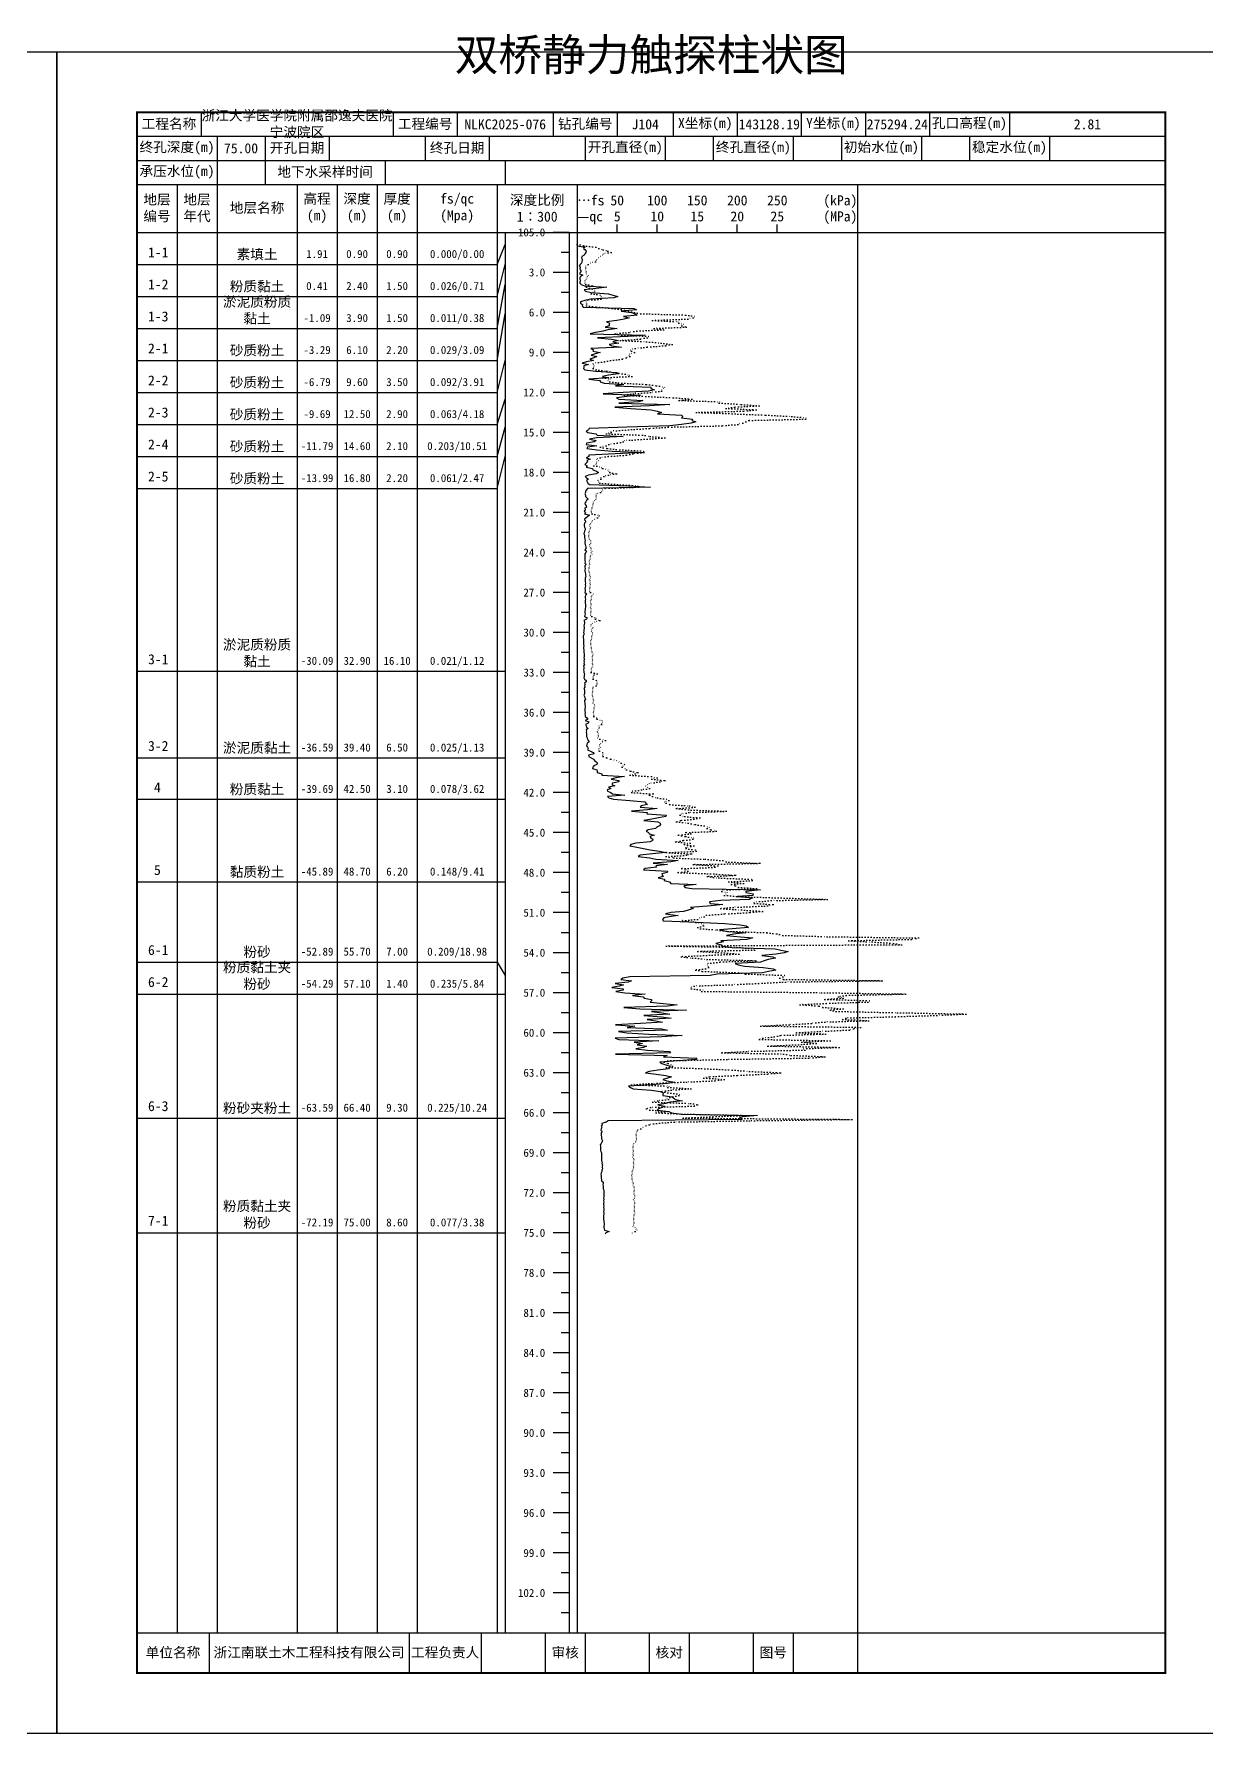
# Model space of a CAD drawing. Extents: x 297 to 65340, y 0 to 425.
# Drawn here: x 30882.3 to 31175.1, y 0 to 424.6 of the extents above; entities that cross this region are included whole.
import ezdxf
from ezdxf.enums import TextEntityAlignment as Align

# ---------------------------------------------------------------- set-up
doc = ezdxf.new("R2010")
doc.units = 0
doc.linetypes.add('DOT', pattern=[6.35, 0, -6.35])
doc.layers.add('FRAME', color=7, linetype='CONTINUOUS')
doc.layers.add('STRATUM', color=7, linetype='CONTINUOUS')
doc.styles.add('ST', font='')
doc.styles.get('ST').set_extended_font_data('SimSun')

msp = doc.modelspace()

# ---------------------------------------------------------------- linework, layer by layer
at = {"layer": 'FRAME', "color": 245, "linetype": 'Continuous'}
for points in [[(30591, 0), (30888, 0), (30888, 420), (30591, 420)], [(30888, 0), (31185, 0), (31185, 420), (30888, 420)]]:
    msp.add_lwpolyline(points, close=True, dxfattribs=at)
at = {"layer": 'FRAME', "linetype": 'Continuous', "const_width": 0.5}
msp.add_lwpolyline([(30908, 15), (31165, 15), (31165, 405), (30908, 405)], close=True, dxfattribs=at)
at = {"layer": 'FRAME', "color": 0, "linetype": 'Continuous'}
for points in [[(30924, 405), (30924, 399)], [(30972, 405), (30972, 399)], [(30988, 405), (30988, 399)], [(31012, 405), (31012, 399)], [(31028, 405), (31028, 399)], [(31042, 405), (31042, 399)], [(31058, 405), (31058, 399)], [(31074, 405), (31074, 399)], [(31090, 405), (31090, 399)], [(31106, 405), (31106, 399)], [(31126, 405), (31126, 399)], [(31165, 405), (31165, 399)], [(30908, 399), (31165, 399)], [(30928, 399), (30928, 393)], [(30940, 399), (30940, 393)], [(30956, 399), (30956, 393)], [(30980, 399), (30980, 393)], [(30996, 399), (30996, 393)], [(31020, 399), (31020, 393)], [(31040, 399), (31040, 393)], [(31052, 399), (31052, 393)], [(31072, 399), (31072, 393)], [(31084, 399), (31084, 393)], [(31104, 399), (31104, 393)], [(31116, 399), (31116, 393)], [(31136, 399), (31136, 393)], [(31165, 399), (31165, 393)], [(30908, 393), (31165, 393)], [(30928, 393), (30928, 387)], [(30940, 393), (30940, 387)], [(30970, 393), (30970, 387)], [(31000, 393), (31000, 387)], [(30908, 387), (31165, 387)], [(30918, 387), (30918, 25)], [(30928, 387), (30928, 25)], [(30948, 387), (30948, 25)], [(30958, 387), (30958, 25)], [(30968, 387), (30968, 25)], [(30978, 387), (30978, 25)], [(30998, 387), (30998, 25)], [(31018, 387), (31018, 25)], [(31088, 387), (31088, 25)], [(30908, 375), (31165, 375)], [(31000, 375), (31000, 25)], [(31016, 375), (31016, 25)], [(31028, 375), (31028, 377)], [(31038, 375), (31038, 377)], [(31048, 375), (31048, 377)], [(31058, 375), (31058, 377)], [(31068, 375), (31068, 377)], [(30908, 25), (31165, 25)], [(30926, 25), (30926, 15)], [(30976, 25), (30976, 15)], [(30994, 25), (30994, 15)], [(31010, 25), (31010, 15)], [(31020, 25), (31020, 15)], [(31036, 25), (31036, 15)], [(31046, 25), (31046, 15)], [(31062, 25), (31062, 15)], [(31072, 25), (31072, 15)], [(31088, 25), (31088, 15)]]:
    msp.add_lwpolyline(points, dxfattribs=at)
at = {"layer": 'STRATUM', "linetype": 'Continuous'}
for points in [[(31016, 375), (31012, 375)], [(31018, 374.33), (31018, 374), (31018, 373.67), (31018, 373.33), (31018, 373), (31018, 372.67), (31018, 372.33), (31018, 372), (31018, 371.67), (31020, 371.33), (31019.6, 371), (31020, 370.67), (31020.22, 370.33), (31020.12, 370), (31019.9, 369.67), (31019.7, 369.33), (31019.16, 369), (31019.08, 368.67), (31019.24, 368.33), (31019.2, 368), (31019.16, 367.67), (31019.1, 367.33), (31018.74, 367), (31018.5, 366.67), (31018.76, 366.33), (31018.66, 366), (31018.72, 365.67), (31018.98, 365.33), (31018.7, 365), (31018.6, 364.67), (31019.38, 364.33), (31018.82, 364), (31018.68, 363.67), (31018.64, 363.33), (31018.8, 363), (31018.62, 362.67), (31018.64, 362.33), (31019.02, 362), (31019.86, 361.67), (31025.4, 361.33), (31022.7, 361), (31019.72, 360.67), (31020.04, 360.33), (31021.46, 360), (31025.78, 359.67), (31026.88, 359.33), (31028.18, 359), (31027.16, 358.67), (31021.3, 358.33), (31019.88, 358), (31018.86, 357.67), (31018.8, 357.33), (31019.32, 357), (31019.26, 356.67), (31019.5, 356.33), (31032.12, 356), (31032.78, 355.67), (31028.98, 355.33), (31031.6, 355), (31032.44, 354.67), (31033.02, 354.33), (31029.54, 354), (31031.1, 353.67), (31029.74, 353.33), (31027.94, 353), (31025.28, 352.67), (31026.08, 352.33), (31025.96, 352), (31025.98, 351.67), (31025, 351.33), (31027.98, 351), (31025.62, 350.67), (31024.5, 350.33), (31022.58, 350), (31021.22, 349.67), (31035, 349.33), (31030.62, 349), (31023.08, 348.67), (31026.62, 348.33), (31028.34, 348), (31026.88, 347.67), (31028.42, 347.33), (31026, 347), (31026.64, 346.67), (31029.06, 346.33), (31021.38, 346), (31022.08, 345.67), (31021.92, 345.33), (31023.76, 345), (31022.52, 344.67), (31021.48, 344.33), (31022.92, 344), (31022.12, 343.67), (31021.16, 343.33), (31022.04, 343), (31020.3, 342.67), (31019.2, 342.33), (31020.82, 342), (31019.64, 341.67), (31019.68, 341.33), (31019.56, 341), (31019.88, 340.67), (31022.64, 340.33), (31027.94, 340), (31028.34, 339.67), (31025.82, 339.33), (31024.28, 339), (31025.84, 338.67), (31020.94, 338.33), (31023.74, 338), (31023.74, 337.67), (31024.72, 337.33), (31029.62, 337), (31027.58, 336.67), (31036.36, 336.33), (31036.38, 336), (31037.34, 335.67), (31035.8, 335.33), (31029.52, 335), (31024.52, 334.67), (31033.78, 334.33), (31030.4, 334), (31027.82, 333.67), (31028.4, 333.33), (31034.4, 333), (31033.4, 332.67), (31028.4, 332.33), (31041.16, 332), (31036.1, 331.67), (31027.38, 331.33), (31031.38, 331), (31036.52, 330.67), (31037.98, 330.33), (31039.02, 330), (31038.06, 329.67), (31044.08, 329.33), (31044.42, 329), (31044.06, 328.67), (31046.82, 328.33), (31046.62, 328), (31047.66, 327.67), (31046.48, 327.33), (31044.02, 327), (31041.12, 326.67), (31030.44, 326.33), (31020.96, 326), (31020.84, 325.67), (31020.26, 325.33), (31020.68, 325), (31022.62, 324.67), (31022.96, 324.33), (31029.46, 324), (31022.78, 323.67), (31021.04, 323.33), (31022.72, 323), (31022.24, 322.67), (31020.28, 322.33), (31020.2, 322), (31022.9, 321.67), (31020.6, 321.33), (31020.44, 321), (31022.88, 320.67), (31026.72, 320.33), (31034.82, 320), (31027.52, 319.67), (31020.9, 319.33), (31020.9, 319), (31020.22, 318.67), (31021.26, 318.33), (31020.4, 318), (31020.56, 317.67), (31020.26, 317.33), (31019.94, 317), (31020.46, 316.67), (31020.22, 316.33), (31021.82, 316), (31021.94, 315.67), (31022.78, 315.33), (31023.36, 315), (31022.76, 314.67), (31020.86, 314.33), (31019.96, 314), (31020.36, 313.67), (31020.78, 313.33), (31020.34, 313), (31020.5, 312.67), (31020.64, 312.33), (31021.04, 312), (31030.8, 311.67), (31036.32, 311.33), (31020.54, 311), (31020.28, 310.67), (31020.06, 310.33), (31020.1, 310), (31019.94, 309.67), (31020.04, 309.33), (31020.08, 309), (31020.4, 308.67), (31020.72, 308.33), (31020.32, 308), (31020.12, 307.67), (31019.94, 307.33), (31020.02, 307), (31020.24, 306.67), (31020.28, 306.33), (31019.88, 306), (31020, 305.67), (31019.76, 305.33), (31020.08, 305), (31019.86, 304.67), (31021.06, 304.33), (31020.66, 304), (31020.2, 303.67), (31019.78, 303.33), (31019.94, 303), (31020.16, 302.67), (31019.8, 302.33), (31019.72, 302), (31019.76, 301.67), (31019.84, 301.33), (31020.02, 301), (31019.98, 300.67), (31019.82, 300.33), (31019.76, 300), (31019.68, 299.67), (31019.82, 299.33), (31019.86, 299), (31019.86, 298.67), (31019.94, 298.33), (31020.02, 298), (31019.9, 297.67), (31019.9, 297.33), (31019.98, 297), (31020.04, 296.67), (31020.12, 296.33), (31020.12, 296), (31019.94, 295.67), (31020.34, 295.33), (31020.12, 295), (31019.92, 294.67), (31019.94, 294.33), (31019.94, 294), (31019.94, 293.67), (31019.94, 293.33), (31019.92, 293), (31019.98, 292.67), (31019.9, 292.33), (31020.2, 292), (31019.94, 291.67), (31019.88, 291.33), (31019.98, 291), (31019.94, 290.67), (31019.92, 290.33), (31020.02, 290), (31020.04, 289.67), (31020.1, 289.33), (31020.14, 289), (31020.02, 288.67), (31019.96, 288.33), (31020, 288), (31019.96, 287.67), (31020.04, 287.33), (31020.02, 287), (31020.1, 286.67), (31020, 286.33), (31019.94, 286), (31020.02, 285.67), (31019.96, 285.33), (31019.94, 285), (31020.42, 284.67), (31020.08, 284.33), (31020.02, 284), (31020.02, 283.67), (31020.06, 283.33), (31020.02, 283), (31019.98, 282.67), (31019.96, 282.33), (31020.08, 282), (31020.06, 281.67), (31020.04, 281.33), (31020.02, 281), (31019.96, 280.67), (31019.92, 280.33), (31019.94, 280), (31019.96, 279.67), (31019.9, 279.33), (31019.84, 279), (31020.48, 278.67), (31020.34, 278.33), (31019.62, 278), (31019.8, 277.67), (31019.82, 277.33), (31019.72, 277), (31019.66, 276.67), (31019.72, 276.33), (31019.76, 276), (31019.62, 275.67), (31019.62, 275.33), (31019.58, 275), (31019.72, 274.67), (31019.6, 274.33), (31019.48, 274), (31019.52, 273.67), (31019.58, 273.33), (31019.56, 273), (31019.54, 272.67), (31019.54, 272.33), (31019.56, 272), (31019.62, 271.67), (31019.54, 271.33), (31019.56, 271), (31019.62, 270.67), (31019.68, 270.33), (31019.68, 270), (31019.76, 269.67), (31019.74, 269.33), (31019.7, 269), (31019.68, 268.67), (31019.78, 268.33), (31019.64, 268), (31019.74, 267.67), (31019.64, 267.33), (31019.78, 267), (31019.6, 266.67), (31019.64, 266.33), (31019.68, 266), (31019.54, 265.67), (31019.62, 265.33), (31019.64, 265), (31019.84, 264.67), (31019.76, 264.33), (31019.7, 264), (31019.62, 263.67), (31019.84, 263.33), (31020.22, 263), (31020.24, 262.67), (31019.8, 262.33), (31020, 262), (31019.86, 261.67), (31019.88, 261.33), (31019.64, 261), (31019.8, 260.67), (31019.78, 260.33), (31019.78, 260), (31019.8, 259.67), (31019.68, 259.33), (31019.8, 259), (31019.92, 258.67), (31020.06, 258.33), (31019.82, 258), (31019.84, 257.67), (31019.9, 257.33), (31019.94, 257), (31020, 256.67), (31019.96, 256.33), (31019.92, 256), (31019.92, 255.67), (31019.94, 255.33), (31020, 255), (31019.92, 254.67), (31019.98, 254.33), (31020, 254), (31020.4, 253.67), (31020.66, 253.33), (31020, 253), (31020.9, 252.67), (31020.72, 252.33), (31020.1, 252), (31020.26, 251.67), (31020.3, 251.33), (31020.72, 251), (31020.24, 250.67), (31020.36, 250.33), (31020.26, 250), (31020.28, 249.67), (31020.34, 249.33), (31020.34, 249), (31020.46, 248.67), (31020.6, 248.33), (31020.72, 248), (31020.98, 247.67), (31020.5, 247.33), (31020.42, 247), (31020.34, 246.67), (31020.58, 246.33), (31020.74, 246), (31020.6, 245.67), (31021.32, 245.33), (31022, 245), (31022.24, 244.67), (31020.8, 244.33), (31020.9, 244), (31021.48, 243.67), (31022.06, 243.33), (31022.36, 243), (31022.76, 242.67), (31023.04, 242.33), (31022.88, 242), (31022.12, 241.67), (31021.92, 241.33), (31021.8, 241), (31022.88, 240.67), (31022.96, 240.33), (31023.02, 240), (31024.16, 239.67), (31024.14, 239.33), (31029.78, 239), (31027.64, 238.67), (31026.48, 238.33), (31028.4, 238), (31028.4, 237.67), (31026.8, 237.33), (31026.66, 237), (31027.4, 236.67), (31025.82, 236.33), (31026.4, 236), (31025.46, 235.67), (31025.56, 235.33), (31026.42, 235), (31026.78, 234.67), (31029.88, 234.33), (31025.6, 234), (31025.88, 233.67), (31027.1, 233.33), (31031.16, 233), (31034.9, 232.67), (31035.12, 232.33), (31035.6, 232), (31033.94, 231.67), (31033.74, 231.33), (31037.98, 231), (31035.56, 230.67), (31031.58, 230.33), (31035.52, 230), (31035.36, 229.67), (31040.24, 229.33), (31040.14, 229), (31038.28, 228.67), (31036.62, 228.33), (31034.62, 228), (31038.12, 227.67), (31038.72, 227.33), (31038.8, 227), (31038.58, 226.67), (31037.92, 226.33), (31037.54, 226), (31035.76, 225.67), (31035.26, 225.33), (31035.82, 225), (31035.94, 224.67), (31037.2, 224.33), (31036.16, 224), (31036.4, 223.67), (31036.9, 223.33), (31036.8, 223), (31036.2, 222.67), (31032.64, 222.33), (31031.38, 222), (31031.14, 221.67), (31032.88, 221.33), (31034.54, 221), (31036.2, 220.67), (31038.58, 220.33), (31040.16, 220), (31036.78, 219.67), (31033.76, 219.33), (31033.2, 219), (31036.18, 218.67), (31037.64, 218.33), (31043.24, 218), (31041.4, 217.67), (31036.96, 217.33), (31040.58, 217), (31037.62, 216.67), (31037.84, 216.33), (31034.98, 216), (31034.6, 215.67), (31040.58, 215.33), (31040.44, 215), (31039.16, 214.67), (31039.24, 214.33), (31039.48, 214), (31038.22, 213.67), (31039.82, 213.33), (31039.76, 213), (31041.08, 212.67), (31041.4, 212.33), (31047.76, 212), (31044.62, 211.67), (31044.96, 211.33), (31046.6, 211), (31063.78, 210.67), (31060.14, 210.33), (31060.12, 210), (31061.94, 209.67), (31061.86, 209.33), (31058.04, 209), (31061.78, 208.67), (31061, 208.33), (31053.9, 208), (31051.04, 207.67), (31051.22, 207.33), (31054.38, 207), (31051.48, 206.67), (31046.3, 206.33), (31046.98, 206), (31046.04, 205.67), (31044.54, 205.33), (31041.5, 205), (31040.1, 204.67), (31043.24, 204.33), (31040.98, 204), (31039.64, 203.67), (31039.28, 203.33), (31039.48, 203), (31045.88, 202.67), (31054.88, 202.33), (31058.76, 202), (31060.24, 201.67), (31060.76, 201.33), (31056.76, 201), (31053.52, 200.67), (31055.8, 200.33), (31060.12, 200), (31057.64, 199.67), (31055.32, 199.33), (31058.8, 199), (31061.9, 198.67), (31060.34, 198.33), (31053.92, 198), (31054.58, 197.67), (31052.6, 197.33), (31054.04, 197), (31054.4, 196.67), (31056.72, 196.33), (31067.5, 196), (31068.84, 195.67), (31070.68, 195.33), (31069.68, 195), (31067.7, 194.67), (31064.12, 194.33), (31066.88, 194), (31067.56, 193.67), (31065.72, 193.33), (31064.7, 193), (31063.76, 192.67), (31057.5, 192.33), (31058.2, 192), (31059.82, 191.67), (31064.5, 191.33), (31066.98, 191), (31067.64, 190.67), (31065.78, 190.33), (31064.32, 190), (31052.96, 189.67), (31051.22, 189.33), (31031.12, 189), (31029.42, 188.67), (31028.88, 188.33), (31031.54, 188), (31030.7, 187.67), (31027.52, 187.33), (31029.58, 187), (31028.5, 186.67), (31026.66, 186.33), (31029.5, 186), (31029.48, 185.67), (31027.64, 185.33), (31029.88, 185), (31034.96, 184.67), (31031.84, 184.33), (31034.46, 184), (31034.74, 183.67), (31036.58, 183.33), (31036.58, 183), (31036.22, 182.67), (31039.44, 182.33), (31043, 182), (31040.58, 181.67), (31029.66, 181.33), (31033.68, 181), (31045.34, 180.67), (31036.6, 180.33), (31039.16, 180), (31041.18, 179.67), (31034.66, 179.33), (31039.04, 179), (31041.46, 178.67), (31035.48, 178.33), (31037.66, 178), (31039.34, 177.67), (31033.8, 177.33), (31027.56, 177), (31032.36, 176.67), (31030.48, 176.33), (31039.14, 176), (31040.6, 175.67), (31028.34, 175.33), (31030.36, 175), (31035.86, 174.67), (31044.2, 174.33), (31039.16, 174), (31027.46, 173.67), (31028.36, 173.33), (31038.4, 173), (31032.22, 172.67), (31034.32, 172.33), (31032.96, 172), (31035.34, 171.67), (31034.54, 171.33), (31032.68, 171), (31035.54, 170.67), (31041.08, 170.33), (31041.3, 170), (31027.6, 169.67), (31040.5, 169.33), (31039.58, 169), (31047.88, 168.67), (31047.66, 168.33), (31043.2, 168), (31038.66, 167.67), (31039.16, 167.33), (31040.14, 167), (31041.2, 166.67), (31041.06, 166.33), (31040.8, 166), (31038.12, 165.67), (31035.98, 165.33), (31035.04, 165), (31037.7, 164.67), (31040.16, 164.33), (31041.58, 164), (31040.54, 163.67), (31039.36, 163.33), (31040.4, 163), (31042.32, 162.67), (31040.6, 162.33), (31036.54, 162), (31030.78, 161.67), (31031.28, 161.33), (31032.02, 161), (31036.46, 160.67), (31038.72, 160.33), (31039.56, 160), (31039.4, 159.67), (31039.4, 159.33), (31041.74, 159), (31042.14, 158.67), (31042.44, 158.33), (31044.34, 158), (31041.22, 157.67), (31040.12, 157.33), (31038.16, 157), (31039.82, 156.67), (31039.26, 156.33), (31038.28, 156), (31038, 155.67), (31040.86, 155.33), (31041.58, 155), (31044.06, 154.67), (31063.04, 154.33), (31059.34, 154), (31058.44, 153.67), (31059.22, 153.33), (31025.74, 153), (31025.2, 152.67), (31024.12, 152.33), (31024.24, 152), (31023.96, 151.67), (31024.12, 151.33), (31024.02, 151), (31023.88, 150.67), (31024.2, 150.33), (31024.02, 150), (31023.96, 149.67), (31023.96, 149.33), (31024.06, 149), (31024.1, 148.67), (31024.12, 148.33), (31024.28, 148), (31024.12, 147.67), (31024.02, 147.33), (31023.74, 147), (31023.78, 146.67), (31023.78, 146.33), (31023.78, 146), (31023.78, 145.67), (31023.88, 145.33), (31024.1, 145), (31024.08, 144.67), (31024.06, 144.33), (31024.06, 144), (31024.1, 143.67), (31024.06, 143.33), (31024.06, 143), (31024.22, 142.67), (31024.16, 142.33), (31024.36, 142), (31024.22, 141.67), (31024.26, 141.33), (31024.32, 141), (31024.12, 140.67), (31024.14, 140.33), (31023.96, 140), (31023.94, 139.67), (31023.98, 139.33), (31023.96, 139), (31024.02, 138.67), (31024.04, 138.33), (31024.1, 138), (31024.46, 137.67), (31024.46, 137.33), (31024.44, 137), (31024.48, 136.67), (31024.48, 136.33), (31024.5, 136), (31024.62, 135.67), (31024.66, 135.33), (31024.66, 135), (31024.64, 134.67), (31024.62, 134.33), (31024.66, 134), (31024.6, 133.67), (31024.64, 133.33), (31024.58, 133), (31024.66, 132.67), (31024.6, 132.33), (31024.58, 132), (31024.62, 131.67), (31024.58, 131.33), (31024.62, 131), (31024.64, 130.67), (31024.6, 130.33), (31024.64, 130), (31024.66, 129.67), (31024.56, 129.33), (31024.54, 129), (31024.56, 128.67), (31024.58, 128.33), (31024.62, 128), (31024.66, 127.67), (31024.7, 127.33), (31024.7, 127), (31024.68, 126.67), (31024.64, 126.33), (31024.7, 126), (31024.8, 125.67), (31026, 125.33), (31025.12, 125), (31025, 124.67)], [(30998, 367), (31000, 372)], [(31016, 370), (31014, 370)], [(30908, 367), (30918, 367)], [(30918, 367), (30928, 367)], [(30928, 367), (30948, 367)], [(30948, 367), (30958, 367)], [(30958, 367), (30968, 367)], [(30968, 367), (30978, 367)], [(30978, 367), (30998, 367)], [(30998, 359), (31000, 367)], [(30998, 351), (31000, 362)], [(31016, 365), (31012, 365)], [(30908, 359), (30918, 359)], [(30918, 359), (30928, 359)], [(30928, 359), (30948, 359)], [(30948, 359), (30958, 359)], [(30958, 359), (30968, 359)], [(30968, 359), (30978, 359)], [(30978, 359), (30998, 359)], [(31016, 360), (31014, 360)], [(30998, 343), (31000, 354.67)], [(31016, 355), (31012, 355)], [(30908, 351), (30918, 351)], [(30918, 351), (30928, 351)], [(30928, 351), (30948, 351)], [(30948, 351), (30958, 351)], [(30958, 351), (30968, 351)], [(30968, 351), (30978, 351)], [(30978, 351), (30998, 351)], [(31016, 350), (31014, 350)], [(31016, 345), (31012, 345)], [(30908, 343), (30918, 343)], [(30918, 343), (30928, 343)], [(30928, 343), (30948, 343)], [(30948, 343), (30958, 343)], [(30958, 343), (30968, 343)], [(30968, 343), (30978, 343)], [(30978, 343), (30998, 343)], [(30998, 335), (31000, 343)], [(31016, 340), (31014, 340)], [(30908, 335), (30918, 335)], [(30918, 335), (30928, 335)], [(30928, 335), (30948, 335)], [(30948, 335), (30958, 335)], [(30958, 335), (30968, 335)], [(30968, 335), (30978, 335)], [(30978, 335), (30998, 335)], [(30998, 327), (31000, 333.33)], [(31016, 335), (31012, 335)], [(30908, 327), (30918, 327)], [(30918, 327), (30928, 327)], [(30928, 327), (30948, 327)], [(30948, 327), (30958, 327)], [(30958, 327), (30968, 327)], [(30968, 327), (30978, 327)], [(30978, 327), (30998, 327)], [(31016, 330), (31014, 330)], [(30998, 319), (31000, 326.33)], [(31016, 325), (31012, 325)], [(30908, 319), (30918, 319)], [(30918, 319), (30928, 319)], [(30928, 319), (30948, 319)], [(30948, 319), (30958, 319)], [(30958, 319), (30968, 319)], [(30968, 319), (30978, 319)], [(30978, 319), (30998, 319)], [(30998, 311), (31000, 319)], [(31016, 320), (31014, 320)], [(31016, 315), (31012, 315)], [(30908, 311), (30918, 311)], [(30918, 311), (30928, 311)], [(30928, 311), (30948, 311)], [(30948, 311), (30958, 311)], [(30958, 311), (30968, 311)], [(30968, 311), (30978, 311)], [(30978, 311), (30998, 311)], [(31016, 310), (31014, 310)], [(31016, 305), (31012, 305)], [(31016, 300), (31014, 300)], [(31016, 295), (31012, 295)], [(31016, 290), (31014, 290)], [(31016, 285), (31012, 285)], [(31016, 280), (31014, 280)], [(31016, 275), (31012, 275)], [(31016, 270), (31014, 270)], [(30908, 265.33), (30918, 265.33)], [(30918, 265.33), (30928, 265.33)], [(30928, 265.33), (30948, 265.33)], [(30948, 265.33), (30958, 265.33)], [(30958, 265.33), (30968, 265.33)], [(30968, 265.33), (30978, 265.33)], [(30978, 265.33), (30998, 265.33)], [(30998, 265.33), (31000, 265.33)], [(31016, 265), (31012, 265)], [(31016, 260), (31014, 260)], [(31016, 255), (31012, 255)], [(31016, 250), (31014, 250)], [(30908, 243.67), (30918, 243.67)], [(30918, 243.67), (30928, 243.67)], [(30928, 243.67), (30948, 243.67)], [(30948, 243.67), (30958, 243.67)], [(30958, 243.67), (30968, 243.67)], [(30968, 243.67), (30978, 243.67)], [(30978, 243.67), (30998, 243.67)], [(30998, 243.67), (31000, 243.67)], [(31016, 245), (31012, 245)], [(31016, 240), (31014, 240)], [(31016, 235), (31012, 235)], [(30908, 233.33), (30918, 233.33)], [(30918, 233.33), (30928, 233.33)], [(30928, 233.33), (30948, 233.33)], [(30948, 233.33), (30958, 233.33)], [(30958, 233.33), (30968, 233.33)], [(30968, 233.33), (30978, 233.33)], [(30978, 233.33), (30998, 233.33)], [(30998, 233.33), (31000, 233.33)], [(31016, 230), (31014, 230)], [(31016, 225), (31012, 225)], [(31016, 220), (31014, 220)], [(30908, 212.67), (30918, 212.67)], [(30918, 212.67), (30928, 212.67)], [(30928, 212.67), (30948, 212.67)], [(30948, 212.67), (30958, 212.67)], [(30958, 212.67), (30968, 212.67)], [(30968, 212.67), (30978, 212.67)], [(30978, 212.67), (30998, 212.67)], [(30998, 212.67), (31000, 212.67)], [(31016, 215), (31012, 215)], [(31016, 210), (31014, 210)], [(31016, 205), (31012, 205)], [(31016, 200), (31014, 200)], [(30908, 192.67), (30918, 192.67)], [(30918, 192.67), (30928, 192.67)], [(30928, 192.67), (30948, 192.67)], [(30948, 192.67), (30958, 192.67)], [(30958, 192.67), (30968, 192.67)], [(30968, 192.67), (30978, 192.67)], [(30978, 192.67), (30998, 192.67)], [(30998, 192.67), (31000, 189.33)], [(31016, 195), (31012, 195)], [(31016, 190), (31014, 190)], [(30908, 184.67), (30918, 184.67)], [(30918, 184.67), (30928, 184.67)], [(30928, 184.67), (30948, 184.67)], [(30948, 184.67), (30958, 184.67)], [(30958, 184.67), (30968, 184.67)], [(30968, 184.67), (30978, 184.67)], [(30978, 184.67), (30998, 184.67)], [(30998, 184.67), (31000, 184.67)], [(31016, 185), (31012, 185)], [(31016, 180), (31014, 180)], [(31016, 175), (31012, 175)], [(31016, 170), (31014, 170)], [(31016, 165), (31012, 165)], [(31016, 160), (31014, 160)], [(30908, 153.67), (30918, 153.67)], [(30918, 153.67), (30928, 153.67)], [(30928, 153.67), (30948, 153.67)], [(30948, 153.67), (30958, 153.67)], [(30958, 153.67), (30968, 153.67)], [(30968, 153.67), (30978, 153.67)], [(30978, 153.67), (30998, 153.67)], [(30998, 153.67), (31000, 153.67)], [(31016, 155), (31012, 155)], [(31016, 150), (31014, 150)], [(31016, 145), (31012, 145)], [(31016, 140), (31014, 140)], [(31016, 135), (31012, 135)], [(31016, 130), (31014, 130)], [(30908, 125), (30918, 125)], [(30918, 125), (30928, 125)], [(30928, 125), (30948, 125)], [(30948, 125), (30958, 125)], [(30958, 125), (30968, 125)], [(30968, 125), (30978, 125)], [(30978, 125), (30998, 125)], [(30998, 125), (31000, 125)], [(31016, 125), (31012, 125)], [(31016, 120), (31014, 120)], [(31016, 115), (31012, 115)], [(31016, 110), (31014, 110)], [(31016, 105), (31012, 105)], [(31016, 100), (31014, 100)], [(31016, 95), (31012, 95)], [(31016, 90), (31014, 90)], [(31016, 85), (31012, 85)], [(31016, 80), (31014, 80)], [(31016, 75), (31012, 75)], [(31016, 70), (31014, 70)], [(31016, 65), (31012, 65)], [(31016, 60), (31014, 60)], [(31016, 55), (31012, 55)], [(31016, 50), (31014, 50)], [(31016, 45), (31012, 45)], [(31016, 40), (31014, 40)], [(31016, 35), (31012, 35)], [(31016, 30), (31014, 30)]]:
    msp.add_lwpolyline(points, dxfattribs=at)
at = {"layer": 'STRATUM', "linetype": 'DOT', "ltscale": 0.1}
msp.add_lwpolyline([(31018, 374.33), (31018, 374), (31018, 373.67), (31018, 373.33), (31018, 373), (31018, 372.67), (31018, 372.33), (31018, 372), (31019.62, 371.67), (31022.64, 371.33), (31023.38, 371), (31024.48, 370.67), (31025.68, 370.33), (31026.46, 370), (31024.58, 369.67), (31024.28, 369.33), (31023.8, 369), (31023.36, 368.67), (31022.84, 368.33), (31022.68, 368), (31022.6, 367.67), (31021.36, 367.33), (31020.76, 367), (31020.1, 366.67), (31020.1, 366.33), (31020.04, 366), (31020.06, 365.67), (31020.22, 365.33), (31020.18, 365), (31020.3, 364.67), (31020.76, 364.33), (31020.52, 364), (31020.42, 363.67), (31020.26, 363.33), (31019.94, 363), (31019.9, 362.67), (31019.9, 362.33), (31020.14, 362), (31021.8, 361.67), (31020.32, 361.33), (31020.98, 361), (31022.32, 360.67), (31022.36, 360.33), (31021.98, 360), (31021.48, 359.67), (31023.76, 359.33), (31024.02, 359), (31023.92, 358.67), (31023.88, 358.33), (31020.68, 358), (31020.2, 357.67), (31020.28, 357.33), (31020.28, 357), (31020.34, 356.67), (31022.86, 356.33), (31026.78, 356), (31029.76, 355.67), (31030.1, 355.33), (31032.3, 355), (31033.9, 354.67), (31045.14, 354.33), (31047.38, 354), (31046.96, 353.67), (31045.64, 353.33), (31036.84, 353), (31043.12, 352.67), (31043.36, 352.33), (31044.62, 352), (31044.16, 351.67), (31045.26, 351.33), (31037.24, 351), (31039.6, 350.67), (31032.86, 350.33), (31030.92, 350), (31027.52, 349.67), (31029.16, 349.33), (31035.92, 349), (31035.44, 348.67), (31033.74, 348.33), (31028.78, 348), (31035.34, 347.67), (31038.94, 347.33), (31041.72, 347), (31040.04, 346.67), (31035.4, 346.33), (31032.52, 346), (31031.3, 345.67), (31031.56, 345.33), (31032.28, 345), (31031.16, 344.67), (31030.9, 344.33), (31031.18, 344), (31030.2, 343.67), (31029.24, 343.33), (31026.3, 343), (31024.78, 342.67), (31021.9, 342.33), (31022.02, 342), (31022.12, 341.67), (31022.12, 341.33), (31021.98, 341), (31022.7, 340.67), (31025.44, 340.33), (31026.98, 340), (31029.22, 339.67), (31031.08, 339.33), (31031.62, 339), (31024.36, 338.67), (31026.24, 338.33), (31025.62, 338), (31026.16, 337.67), (31029.14, 337.33), (31035.34, 337), (31037.84, 336.67), (31039.86, 336.33), (31039.6, 336), (31039.1, 335.67), (31039.1, 335.33), (31036.28, 335), (31032.1, 334.67), (31029.84, 334.33), (31035.18, 334), (31042.06, 333.67), (31046.64, 333.33), (31043.48, 333), (31053.56, 332.67), (31053.5, 332.33), (31059.08, 332), (31063.44, 331.67), (31057.28, 331.33), (31055.18, 331), (31062.72, 330.67), (31059.46, 330.33), (31047.78, 330), (31056.7, 329.67), (31065.14, 329.33), (31071.6, 329), (31075.1, 328.67), (31075.06, 328.33), (31060.9, 328), (31060.12, 327.67), (31059.36, 327.33), (31058.12, 327), (31054.14, 326.67), (31040.72, 326.33), (31035.94, 326), (31030.78, 325.67), (31026.4, 325.33), (31026.52, 325), (31025.3, 324.67), (31034.28, 324.33), (31036.2, 324), (31039.86, 323.67), (31035.44, 323.33), (31029.84, 323), (31029.52, 322.67), (31027.96, 322.33), (31025.94, 322), (31025.22, 321.67), (31023.8, 321.33), (31025.58, 321), (31028.64, 320.67), (31034.54, 320.33), (31034.6, 320), (31031.9, 319.67), (31030.24, 319.33), (31025.7, 319), (31023.74, 318.67), (31022.8, 318.33), (31023.38, 318), (31022.84, 317.67), (31022.78, 317.33), (31022.74, 317), (31022.14, 316.67), (31024.1, 316.33), (31024.36, 316), (31025.64, 315.67), (31025.92, 315.33), (31026.12, 315), (31027.8, 314.67), (31025.82, 314.33), (31024.64, 314), (31023.94, 313.67), (31023.88, 313.33), (31023.14, 313), (31023.32, 312.67), (31023.62, 312.33), (31028.04, 312), (31033.04, 311.67), (31033.32, 311.33), (31024.98, 311), (31024.38, 310.67), (31024.18, 310.33), (31023.84, 310), (31022.74, 309.67), (31022.7, 309.33), (31022.68, 309), (31022.74, 308.67), (31022.6, 308.33), (31022.42, 308), (31022, 307.67), (31021.96, 307.33), (31021.96, 307), (31021.88, 306.67), (31021.64, 306.33), (31021.66, 306), (31021.48, 305.67), (31021.48, 305.33), (31021.5, 305), (31021.72, 304.67), (31023.46, 304.33), (31023.5, 304), (31023.1, 303.67), (31022.42, 303.33), (31021.78, 303), (31021.58, 302.67), (31021.4, 302.33), (31021.16, 302), (31021.1, 301.67), (31021.4, 301.33), (31021.26, 301), (31021.08, 300.67), (31021, 300.33), (31020.8, 300), (31020.9, 299.67), (31020.84, 299.33), (31020.86, 299), (31020.92, 298.67), (31020.96, 298.33), (31021.3, 298), (31021.34, 297.67), (31021.36, 297.33), (31021.1, 297), (31021.06, 296.67), (31021.32, 296.33), (31021.4, 296), (31021.44, 295.67), (31021.72, 295.33), (31021.4, 295), (31021.72, 294.67), (31021.4, 294.33), (31021.24, 294), (31021.22, 293.67), (31021.2, 293.33), (31021.04, 293), (31020.98, 292.67), (31021.02, 292.33), (31021.06, 292), (31021.06, 291.67), (31020.9, 291.33), (31020.88, 291), (31020.86, 290.67), (31020.94, 290.33), (31020.96, 290), (31021.08, 289.67), (31021.08, 289.33), (31021.24, 289), (31021.28, 288.67), (31021, 288.33), (31021.18, 288), (31021.18, 287.67), (31021.18, 287.33), (31021.28, 287), (31021.16, 286.67), (31021.16, 286.33), (31021.08, 286), (31021.04, 285.67), (31021.04, 285.33), (31021.28, 285), (31022.02, 284.67), (31021.66, 284.33), (31021.5, 284), (31021.5, 283.67), (31021.5, 283.33), (31021.34, 283), (31021.36, 282.67), (31021.4, 282.33), (31021.4, 282), (31021.42, 281.67), (31021.26, 281.33), (31021.42, 281), (31021.42, 280.67), (31021.38, 280.33), (31021.36, 280), (31021.3, 279.67), (31021.32, 279.33), (31021.64, 279), (31022.7, 278.67), (31022.58, 278.33), (31023.64, 278), (31022.44, 277.67), (31021.84, 277.33), (31021.44, 277), (31021.42, 276.67), (31021.94, 276.33), (31021.76, 276), (31021.64, 275.67), (31021.52, 275.33), (31021.74, 275), (31021.9, 274.67), (31021.68, 274.33), (31021.62, 274), (31021.56, 273.67), (31021.54, 273.33), (31021.34, 273), (31021.34, 272.67), (31021.3, 272.33), (31021.34, 272), (31021.4, 271.67), (31021.52, 271.33), (31021.48, 271), (31021.48, 270.67), (31021.68, 270.33), (31021.68, 270), (31021.94, 269.67), (31021.86, 269.33), (31021.72, 269), (31021.7, 268.67), (31021.76, 268.33), (31021.86, 268), (31021.78, 267.67), (31021.76, 267.33), (31021.78, 267), (31021.82, 266.67), (31021.72, 266.33), (31021.54, 266), (31021.48, 265.67), (31021.46, 265.33), (31021.52, 265), (31022.96, 264.67), (31022.12, 264.33), (31021.94, 264), (31021.96, 263.67), (31021.98, 263.33), (31022.84, 263), (31022.94, 262.67), (31022.92, 262.33), (31022.92, 262), (31022.72, 261.67), (31021.88, 261.33), (31021.86, 261), (31021.82, 260.67), (31021.82, 260.33), (31021.8, 260), (31021.72, 259.67), (31021.76, 259.33), (31021.82, 259), (31021.9, 258.67), (31021.98, 258.33), (31022.12, 258), (31021.94, 257.67), (31021.94, 257.33), (31022.26, 257), (31022.36, 256.67), (31022.22, 256.33), (31022.12, 256), (31022.18, 255.67), (31022.14, 255.33), (31022.02, 255), (31022.04, 254.67), (31022.1, 254.33), (31022.12, 254), (31022.78, 253.67), (31022.96, 253.33), (31024.16, 253), (31024.3, 252.67), (31024.1, 252.33), (31024.1, 252), (31023.38, 251.67), (31023.52, 251.33), (31023.42, 251), (31023.22, 250.67), (31022.98, 250.33), (31023.06, 250), (31023.2, 249.67), (31023.24, 249.33), (31023.3, 249), (31023.04, 248.67), (31023.68, 248.33), (31025.06, 248), (31024.32, 247.67), (31023.88, 247.33), (31023.58, 247), (31023.48, 246.67), (31023.82, 246.33), (31023.4, 246), (31023.28, 245.67), (31023.54, 245.33), (31024.3, 245), (31024.38, 244.67), (31024.34, 244.33), (31024.48, 244), (31025.44, 243.67), (31026.42, 243.33), (31027.8, 243), (31028.38, 242.67), (31029, 242.33), (31029.9, 242), (31029.46, 241.67), (31029.24, 241.33), (31029.9, 241), (31030.28, 240.67), (31031.38, 240.33), (31033.18, 240), (31032.52, 239.67), (31031.22, 239.33), (31036.54, 239), (31037.94, 238.67), (31036.64, 238.33), (31039.86, 238), (31038.66, 237.67), (31036.02, 237.33), (31035.64, 237), (31035.04, 236.67), (31035.6, 236.33), (31036.06, 236), (31034.04, 235.67), (31031.78, 235.33), (31031.62, 235), (31036.96, 234.67), (31036.1, 234.33), (31036.82, 234), (31038.08, 233.67), (31040.3, 233.33), (31040.92, 233), (31039.82, 232.67), (31040.26, 232.33), (31041.18, 232), (31046.06, 231.67), (31047.42, 231.33), (31042.78, 231), (31045.78, 230.67), (31055.24, 230.33), (31045.92, 230), (31044.06, 229.67), (31043.7, 229.33), (31044.88, 229), (31048.64, 228.67), (31047.12, 228.33), (31043.78, 228), (31042.84, 227.67), (31045.72, 227.33), (31047.52, 227), (31049.74, 226.67), (31051.04, 226.33), (31050.44, 226), (31051.5, 225.67), (31052.72, 225.33), (31045.12, 225), (31046.42, 224.67), (31043.34, 224.33), (31045.1, 224), (31047.12, 223.67), (31046.88, 223.33), (31044.42, 223), (31042.62, 222.67), (31046.26, 222.33), (31044.84, 222), (31047.12, 221.67), (31045.12, 221.33), (31045.2, 221), (31047.58, 220.67), (31047.74, 220.33), (31040.3, 220), (31046.52, 219.67), (31045.3, 219.33), (31040.24, 219), (31042.16, 218.67), (31049.98, 218.33), (31054.4, 218), (31055.18, 217.67), (31063.6, 217.33), (31047.08, 217), (31053.1, 216.67), (31052.36, 216.33), (31044.14, 216), (31045.18, 215.67), (31045.6, 215.33), (31043.24, 215), (31052.1, 214.67), (31057.54, 214.33), (31050.58, 214), (31053.36, 213.67), (31061.58, 213.33), (31061.74, 213), (31055.88, 212.67), (31059.54, 212.33), (31056.52, 212), (31057.54, 211.67), (31058.34, 211.33), (31062.84, 211), (31054.36, 210.67), (31054.16, 210.33), (31055.5, 210), (31055.24, 209.67), (31054.84, 209.33), (31058.64, 209), (31068.96, 208.67), (31080.42, 208.33), (31066.46, 208), (31062.16, 207.67), (31062.32, 207.33), (31066.94, 207), (31065.56, 206.67), (31056.96, 206.33), (31053.92, 206), (31059.04, 205.67), (31064.28, 205.33), (31061.04, 205), (31054.76, 204.67), (31050.22, 204.33), (31049.74, 204), (31048.64, 203.67), (31048.06, 203.33), (31044.28, 203), (31046.94, 202.67), (31048.96, 202.33), (31049.4, 202), (31049.56, 201.67), (31048.12, 201.33), (31048.8, 201), (31052.98, 200.67), (31055.7, 200.33), (31065.46, 200), (31067.84, 199.67), (31069.4, 199.33), (31080.42, 199), (31103.32, 198.67), (31101.42, 198.33), (31085.84, 198), (31091.7, 197.67), (31097.06, 197.33), (31099, 197), (31040.32, 196.67), (31057.9, 196.33), (31062.14, 196), (31062.3, 195.67), (31048.12, 195.33), (31054.08, 195), (31058.36, 194.67), (31050.28, 194.33), (31044.04, 194), (31046.84, 193.67), (31050.44, 193.33), (31062.64, 193), (31053.62, 192.67), (31050.68, 192.33), (31050.5, 192), (31050.7, 191.67), (31050.78, 191.33), (31050.04, 191), (31047.64, 190.67), (31049.34, 190.33), (31058.34, 190), (31060.16, 189.67), (31069.9, 189.33), (31069.4, 189), (31068.64, 188.67), (31069.6, 188.33), (31094.24, 188), (31070.06, 187.67), (31063.28, 187.33), (31056.68, 187), (31047.24, 186.67), (31046.42, 186.33), (31046.54, 186), (31049.48, 185.67), (31049.16, 185.33), (31079.04, 185), (31100, 184.67), (31085.2, 184.33), (31083.26, 184), (31084.44, 183.67), (31079.9, 183.33), (31091.14, 183), (31090.66, 182.67), (31080.2, 182.33), (31073.72, 182), (31078.5, 181.67), (31079.36, 181.33), (31084.44, 181), (31081.28, 180.67), (31082.72, 180.33), (31098.04, 180), (31115.14, 179.67), (31107.84, 179.33), (31097.42, 179), (31085.14, 178.67), (31084.36, 178.33), (31090.8, 178), (31079.84, 177.67), (31076.46, 177.33), (31070.94, 177), (31063.92, 176.67), (31088.8, 176.33), (31087, 176), (31085.96, 175.67), (31078.74, 175.33), (31072.82, 175), (31080.06, 174.67), (31068.74, 174.33), (31067.24, 174), (31064.4, 173.67), (31063.58, 173.33), (31081.18, 173), (31074.12, 172.67), (31077.68, 172.33), (31073.26, 172), (31065.62, 171.67), (31083.46, 171.33), (31074.54, 171), (31074.88, 170.67), (31060.28, 170.33), (31054.14, 170), (31069.54, 169.67), (31071.5, 169.33), (31079.9, 169), (31075.78, 168.67), (31055.38, 168.33), (31040.68, 168), (31039.7, 167.67), (31040.7, 167.33), (31041.4, 167), (31041.82, 166.67), (31040.28, 166.33), (31049.92, 166), (31056.72, 165.67), (31061.08, 165.33), (31068.76, 165), (31065.54, 164.67), (31057.9, 164.33), (31050.98, 164), (31049.66, 163.67), (31054.74, 163.33), (31052.4, 163), (31045.34, 162.67), (31036.66, 162.33), (31031.58, 162), (31040.92, 161.67), (31040.68, 161.33), (31046.42, 161), (31041.5, 160.67), (31039.18, 160.33), (31040.68, 160), (31043.64, 159.67), (31043.4, 159.33), (31041.86, 159), (31040.4, 158.67), (31040.78, 158.33), (31038.12, 158), (31036.9, 157.67), (31046.3, 157.33), (31048.06, 157), (31047.2, 156.67), (31036.32, 156.33), (31035.34, 156), (31036.14, 155.67), (31040.54, 155.33), (31037.76, 155), (31044.18, 154.67), (31060.8, 154.33), (31051.88, 154), (31044.44, 153.67), (31086.58, 153.33), (31061.08, 153), (31042.22, 152.67), (31037.78, 152.33), (31036.02, 152), (31035.14, 151.67), (31034.5, 151.33), (31033.9, 151), (31033.04, 150.67), (31032.9, 150.33), (31032.76, 150), (31032.66, 149.67), (31032.7, 149.33), (31032.74, 149), (31032.74, 148.67), (31032.9, 148.33), (31032.66, 148), (31032.56, 147.67), (31032.04, 147.33), (31032.02, 147), (31031.9, 146.67), (31031.92, 146.33), (31031.92, 146), (31032, 145.67), (31032.04, 145.33), (31031.94, 145), (31031.88, 144.67), (31032.04, 144.33), (31031.84, 144), (31032.1, 143.67), (31032.14, 143.33), (31032.04, 143), (31032.02, 142.67), (31032.1, 142.33), (31032.04, 142), (31032, 141.67), (31032.12, 141.33), (31032, 141), (31031.9, 140.67), (31031.64, 140.33), (31031.72, 140), (31031.64, 139.67), (31031.6, 139.33), (31031.64, 139), (31031.64, 138.67), (31031.64, 138.33), (31031.76, 138), (31031.88, 137.67), (31031.96, 137.33), (31031.92, 137), (31032.16, 136.67), (31032.18, 136.33), (31032.2, 136), (31032.2, 135.67), (31032.18, 135.33), (31032.16, 135), (31032.18, 134.67), (31032.34, 134.33), (31032.28, 134), (31032.28, 133.67), (31032, 133.33), (31032.26, 133), (31032.3, 132.67), (31032.28, 132.33), (31032.26, 132), (31032.24, 131.67), (31032.28, 131.33), (31032.22, 131), (31032.22, 130.67), (31032.24, 130.33), (31032.34, 130), (31032.2, 129.67), (31032.16, 129.33), (31032.1, 129), (31032.08, 128.67), (31032.1, 128.33), (31032.1, 128), (31032.12, 127.67), (31032.12, 127.33), (31032.12, 127), (31031.88, 126.67), (31032.38, 126.33), (31032.62, 126), (31033.02, 125.67), (31032.44, 125.33), (31031.72, 125), (31031.74, 124.67)], dxfattribs=at)

# ---------------------------------------------------------------- texts
at = {"layer": 'FRAME', "style": 'ST'}
msp.add_text('双桥静力触探柱状图', height=8, dxfattribs=at).set_placement((31036.5, 413), align=Align.BOTTOM_CENTER)
for s, p in [('…fs', (31018, 383)), ('—qc', (31018, 379))]:
    msp.add_text(s, height=2.5, dxfattribs=at).set_placement(p, align=Align.MIDDLE_LEFT)
for s, p in [('50', (31028, 383)), ('100', (31038, 383)), ('150', (31048, 383)), ('200', (31058, 383)), ('250', (31068, 383)), ('5', (31028, 379)), ('10', (31038, 379)), ('15', (31048, 379)), ('20', (31058, 379)), ('25', (31068, 379))]:
    msp.add_text(s, height=2.5, dxfattribs=at).set_placement(p, align=Align.MIDDLE_CENTER)
for s, p in [('(kPa)', (31088, 383)), ('(MPa)', (31088, 379))]:
    msp.add_text(s, height=2.5, dxfattribs=at).set_placement(p, align=Align.MIDDLE_RIGHT)
at = {"layer": 'FRAME', "char_height": 2.5, "attachment_point": 5, "style": 'ST'}
for s, insert, width in [('工程名称', (30916, 402), 16), ('浙江大学医学院附属邵逸夫医院宁波院区', (30948, 402), 48), ('工程编号', (30980, 402), 16), ('钻孔编号', (31020, 402), 16), ('X坐标(m)', (31050, 402), 16), ('Y坐标(m)', (31082, 402), 16), ('孔口高程(m)', (31116, 402), 20), ('NLKC2025-076', (31000, 402), 24), ('J104', (31035, 402), 14), ('143128.19', (31066, 402), 16), ('275294.24', (31098, 402), 16), ('2.81', (31145.5, 402), 39), ('终孔深度(m)', (30918, 396), 20), ('75.00', (30934, 396), 12), ('开孔日期', (30948, 396), 16), ('终孔日期', (30988, 396), 16), ('开孔直径(m)', (31030, 396), 20), ('终孔直径(m)', (31062, 396), 20), ('初始水位(m)', (31094, 396), 20), ('稳定水位(m)', (31126, 396), 20), ('承压水位(m)', (30918, 390), 20), ('地下水采样时间', (30955, 390), 30), ('地层编号', (30913, 381), 10), ('地层年代', (30923, 381), 10), ('地层名称', (30938, 381), 20), ('高程\\P(m)', (30953, 381), 10), ('深度\\P(m)', (30963, 381), 10), ('厚度\\P(m)', (30973, 381), 10), ('fs/qc\\P(Mpa)', (30988, 381), 20), ('深度比例\\P1∶300', (31008, 381), 20), ('单位名称', (30917, 20), 18), ('浙江南联土木工程科技有限公司', (30951, 20), 50), ('工程负责人', (30985, 20), 18), ('审核', (31015, 20), 10), ('核对', (31041, 20), 10), ('图号', (31067, 20), 10)]:
    msp.add_mtext(s, dxfattribs=dict(at, insert=insert, width=width))
at = {"layer": 'STRATUM', "style": 'ST'}
for s, p in [('105.0', (31010, 375)), ('3.0', (31010, 365)), ('6.0', (31010, 355)), ('9.0', (31010, 345)), ('12.0', (31010, 335)), ('15.0', (31010, 325)), ('18.0', (31010, 315)), ('21.0', (31010, 305)), ('24.0', (31010, 295)), ('27.0', (31010, 285)), ('30.0', (31010, 275)), ('33.0', (31010, 265)), ('36.0', (31010, 255)), ('39.0', (31010, 245)), ('42.0', (31010, 235)), ('45.0', (31010, 225)), ('48.0', (31010, 215)), ('51.0', (31010, 205)), ('54.0', (31010, 195)), ('57.0', (31010, 185)), ('60.0', (31010, 175)), ('63.0', (31010, 165)), ('66.0', (31010, 155)), ('69.0', (31010, 145)), ('72.0', (31010, 135)), ('75.0', (31010, 125)), ('78.0', (31010, 115)), ('81.0', (31010, 105)), ('84.0', (31010, 95)), ('87.0', (31010, 85)), ('90.0', (31010, 75)), ('93.0', (31010, 65)), ('96.0', (31010, 55)), ('99.0', (31010, 45)), ('102.0', (31010, 35))]:
    msp.add_text(s, height=2, dxfattribs=at).set_placement(p, align=Align.MIDDLE_RIGHT)
for s, p in [('1-1', (30910.75, 370)), ('1-2', (30910.75, 362)), ('1-3', (30910.75, 354)), ('2-1', (30910.75, 346)), ('2-2', (30910.75, 338)), ('2-3', (30910.75, 330)), ('2-4', (30910.75, 322)), ('2-5', (30910.75, 314)), ('3-1', (30910.75, 268.33)), ('3-2', (30910.75, 246.67)), ('4', (30912.25, 236.33)), ('5', (30912.25, 215.67)), ('6-1', (30910.75, 195.67)), ('6-2', (30910.75, 187.67)), ('6-3', (30910.75, 156.67)), ('7-1', (30910.75, 128))]:
    msp.add_text(s, height=2.5, dxfattribs=at).set_placement(p, align=Align.MIDDLE_LEFT)
for s, p in [('1.91', (30953, 368)), ('0.90', (30963, 368)), ('0.90', (30973, 368)), ('0.000/0.00', (30988, 368)), ('0.41', (30953, 360)), ('2.40', (30963, 360)), ('1.50', (30973, 360)), ('0.026/0.71', (30988, 360)), ('-1.09', (30953, 352)), ('3.90', (30963, 352)), ('1.50', (30973, 352)), ('0.011/0.38', (30988, 352)), ('-3.29', (30953, 344)), ('6.10', (30963, 344)), ('2.20', (30973, 344)), ('0.029/3.09', (30988, 344)), ('-6.79', (30953, 336)), ('9.60', (30963, 336)), ('3.50', (30973, 336)), ('0.092/3.91', (30988, 336)), ('-9.69', (30953, 328)), ('12.50', (30963, 328)), ('2.90', (30973, 328)), ('0.063/4.18', (30988, 328)), ('0.203/10.51', (30988, 320)), ('-11.79', (30953, 320)), ('14.60', (30963, 320)), ('2.10', (30973, 320)), ('-13.99', (30953, 312)), ('16.80', (30963, 312)), ('2.20', (30973, 312)), ('0.061/2.47', (30988, 312)), ('-30.09', (30953, 266.33)), ('32.90', (30963, 266.33)), ('16.10', (30973, 266.33)), ('0.021/1.12', (30988, 266.33)), ('-36.59', (30953, 244.67)), ('39.40', (30963, 244.67)), ('6.50', (30973, 244.67)), ('0.025/1.13', (30988, 244.67)), ('-39.69', (30953, 234.33)), ('42.50', (30963, 234.33)), ('3.10', (30973, 234.33)), ('0.078/3.62', (30988, 234.33)), ('-45.89', (30953, 213.67)), ('48.70', (30963, 213.67)), ('6.20', (30973, 213.67)), ('0.148/9.41', (30988, 213.67)), ('-52.89', (30953, 193.67)), ('55.70', (30963, 193.67)), ('7.00', (30973, 193.67)), ('0.209/18.98', (30988, 193.67)), ('-54.29', (30953, 185.67)), ('57.10', (30963, 185.67)), ('1.40', (30973, 185.67)), ('0.235/5.84', (30988, 185.67)), ('-63.59', (30953, 154.67)), ('66.40', (30963, 154.67)), ('9.30', (30973, 154.67)), ('0.225/10.24', (30988, 154.67)), ('-72.19', (30953, 126)), ('75.00', (30963, 126)), ('8.60', (30973, 126)), ('0.077/3.38', (30988, 126))]:
    msp.add_text(s, height=2, dxfattribs=at).set_placement(p, align=Align.BOTTOM_CENTER)
at = {"layer": 'STRATUM', "char_height": 2.5, "width": 20, "attachment_point": 8, "style": 'ST'}
for s, insert in [('素填土', (30938, 368)), ('粉质黏土', (30938, 360)), ('淤泥质粉质黏土', (30938, 352)), ('砂质粉土', (30938, 344)), ('砂质粉土', (30938, 336)), ('砂质粉土', (30938, 328)), ('砂质粉土', (30938, 320)), ('砂质粉土', (30938, 312)), ('淤泥质粉质黏土', (30938, 266.33)), ('淤泥质黏土', (30938, 244.67)), ('粉质黏土', (30938, 234.33)), ('黏质粉土', (30938, 213.67)), ('粉砂', (30938, 193.67)), ('粉质黏土夹粉砂', (30938, 185.67)), ('粉砂夹粉土', (30938, 154.67)), ('粉质黏土夹粉砂', (30938, 126))]:
    msp.add_mtext(s, dxfattribs=dict(at, insert=insert))

doc.saveas('drawing.dxf')
